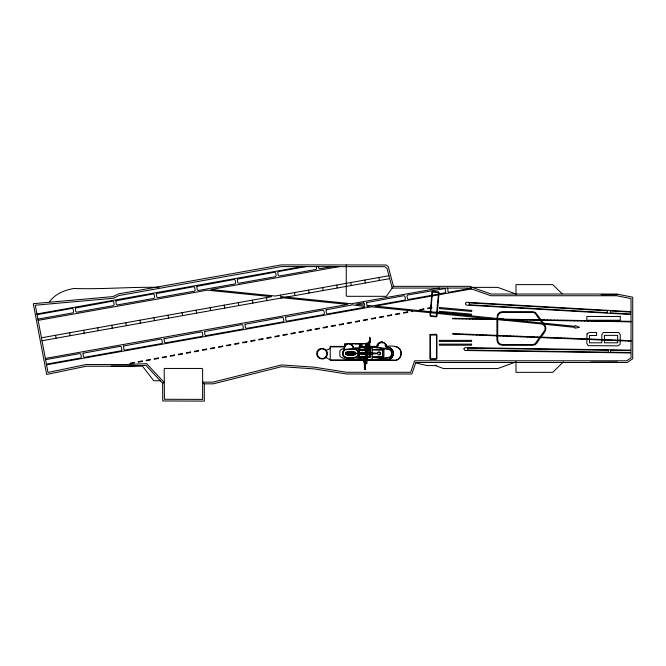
<?xml version="1.0" encoding="UTF-8"?>
<svg xmlns="http://www.w3.org/2000/svg" width="666" height="666" viewBox="0 0 666 666"><rect width="100%" height="100%" fill="white"/><g stroke="black" fill="none" stroke-linecap="round" stroke-linejoin="round"><path stroke-width="1" d="M343.997 350.815L344.472 346.395L345.812 344.68A4.779 4.779 0 0 1 351.848 344.68L353.188 346.395L353.671 349.2M344.722 348.468L344.422 343.773L360.855 343.798L360.855 346.387M347.461 353.887L347.461 352.855M347.843 352.855L347.977 351.598L347.669 355.153L347.461 354.096M347.86 352.689L347.893 355.219M350.05 353.887L350.05 352.855M352.78 351.573L352.88 355.236L352.872 351.573L352.672 352.639M366.525 354.936L366.516 360.423L366.442 354.928M366.442 351.889L366.525 346.387L366.658 351.765M366.525 351.873L366.525 346.387M366.866 354.928L366.783 360.423L366.65 355.045M366.866 351.889L366.791 346.387M369.688 347.827L369.688 337.262L369.43 347.827M364.144 360.148C363.245 359.965 365.06 358.125 364.985 363.561L364.469 362.162L364.502 362.995M455.952 318.823L455.96 318.348M459.34 318.881L459.349 318.406M462.728 318.939L462.737 318.465M466.117 318.997L466.125 318.523M469.505 319.056L469.513 318.581M472.893 319.114L472.902 318.639M476.282 319.172L476.29 318.698M479.67 319.23L479.678 318.756M483.058 319.289L483.066 318.814M486.446 319.347L486.455 318.872M489.835 319.405L489.843 318.931M496.611 319.53L437.262 313.436M500 319.588L500.008 319.106M503.388 319.647L503.396 319.164M506.776 319.705L506.784 319.222M510.164 319.763L510.173 319.28M513.553 319.822L513.561 319.339M516.949 319.88L516.949 319.397M520.337 319.938L520.346 319.455M523.726 319.996L523.734 319.514M527.114 320.055L527.122 319.572M530.502 320.113L530.511 319.63M533.891 320.171L533.899 319.688M537.279 320.229L537.287 319.747M540.667 320.288L540.675 319.813M544.055 320.346L544.064 319.871M547.444 320.404L547.452 319.93M550.832 320.463L550.84 319.988M554.22 320.521L554.229 320.046M557.608 320.579L557.617 320.105M560.997 320.637L561.005 320.163M564.385 320.696L564.393 320.221M567.773 320.754L567.782 320.279M571.162 320.812L571.17 320.338M574.55 320.87L574.558 320.396M577.938 320.929L577.946 320.454M581.326 320.987L581.335 320.512M584.715 321.054L584.723 320.571M588.103 321.112L588.111 320.629M591.5 321.17L591.5 320.687M594.888 321.228L594.896 320.746M598.276 321.287L598.284 320.804M601.664 321.345L601.673 320.862M605.053 321.403L605.061 320.92M608.441 321.462L608.449 320.979M611.829 321.52L611.838 321.037M615.217 321.578L615.226 321.095M618.606 321.636L618.614 321.154M621.994 321.695L622.002 321.212M625.382 321.753L625.391 321.27M628.771 321.811L628.779 321.328M363.411 357.401L364.685 362.654L363.869 359.931L366.134 359.948L364.702 363.852L365.151 364.185L364.943 363.519M366.059 351.598L366.383 343.098L366.924 343.098L367.249 351.598M367.249 355.211L366.924 363.711L366.383 363.711L366.059 355.211M456.019 334.249L456.035 333.774M459.407 334.382L459.423 333.907M462.787 334.515L462.812 334.041M466.175 334.648L466.192 334.174M469.563 334.782L469.58 334.307M472.952 334.915L472.968 334.44M476.34 335.056L476.357 334.573M479.72 335.189L479.745 334.707M483.108 335.323L483.125 334.84M486.496 335.456L486.513 334.973M489.885 335.589L489.901 335.106M493.273 335.722L493.29 335.239M496.653 335.855L496.678 335.373M500.041 335.989L500.058 335.506M503.429 336.122L503.446 335.639M506.818 336.255L506.834 335.772M510.206 336.388L510.223 335.914M513.586 336.521L513.611 336.047M516.974 336.655L516.991 336.18M520.362 336.788L520.379 336.313M523.751 336.921L523.767 336.447M527.139 337.054L527.156 336.58M530.519 337.187L530.544 336.713M533.907 337.321L533.924 336.846M537.295 337.454L537.312 336.979M540.7 337.113L537.187 342.757L535.339 344.605L532.808 345.313L502.355 345.313L499.558 344.605L497.627 342.64L496.928 340.068L496.928 335.864M544.072 337.72L544.089 337.246M547.452 337.862L547.477 337.379M550.84 337.995L550.857 337.512M554.229 338.128L554.245 337.645M557.617 338.261L557.633 337.779M561.005 338.395L561.022 337.912M564.385 338.528L564.41 338.045M567.773 338.661L567.79 338.178M571.162 338.794L571.178 338.311M574.55 338.927L574.567 338.445M577.938 339.061L577.955 338.578M581.318 339.194L581.343 338.719M584.706 339.327L584.723 338.852M588.095 339.46L588.111 338.986M591.483 339.593L591.5 339.119M594.871 339.727L594.888 339.252M598.251 339.86L598.276 339.385M601.639 339.993L601.656 339.518M605.028 340.126L605.044 339.652M608.416 340.259L608.433 339.785M611.804 340.393L611.821 339.918M615.184 340.534L615.209 340.051M618.572 340.667L618.589 340.184M621.961 340.801L621.977 340.318M625.349 340.934L625.366 340.451M628.737 341.067L628.754 340.584M365.334 362.629L366.025 359.915L365.068 363.528M364.718 362.654C360.564 359.149 368.997 358.108 365.284 362.67L366.608 357.234L365.234 362.412M347.777 352.639L347.977 351.598M352.963 352.672L353.688 353.338L352.963 353.996L352.239 353.338L353.18 351.64M350.058 352.639L350.616 351.54L350.449 354.096M350.166 353.887L350.299 351.54M394.963 346.42L396.553 346.695M386.804 346.919L388.494 347.177M365.451 362.995L366.608 357.234M365.409 363.128L366.525 357.476M366.716 348.734L366.242 349.076L365.376 347.794L366.125 349.525L365.542 352.272L359.798 353.105L359.798 353.704L365.542 354.537M349.941 344.464L350.075 343.889L351.506 344.896M363.944 360.006L364.66 362.645M366.142 353.405L367.116 353.18M376.715 347.727L377.356 344.846L378.704 343.14A4.779 4.779 0 0 1 384.732 343.14A4.845 4.845 0 0 1 386.538 346.886L386.538 348.376M382.45 342.832L382.575 342.249L380.86 342.249L382.575 342.249M382.833 342.923L382.958 342.341L384.399 343.348M365.343 362.595L366.666 357.401M369.464 340.659L369.913 340.759L366.408 344.314L365.101 346.586L367.216 348.418L369.522 346.736M372.544 357.084C373.035 362.354 361.188 357.833 358.108 358.1L346.969 358.092L346.545 359.474L373.959 359.474L387.945 357.5C392.765 357.459 392.765 349.359 387.945 349.317L373.959 347.336L368.881 347.336M363.453 357.409L364.727 362.312M359.374 359.474L359.773 358.358M379.978 354.295L379.978 352.522L378.23 352.522M365.925 359.973L365.06 360.822L365.834 360.115M349.459 352.863L349.459 353.804M350.316 353.804L350.316 352.863M350.691 354.154L350.691 352.514M353.679 354.154L353.679 352.514M366.916 349.017L366.775 349.334C366.034 349.359 366.134 350.374 367.157 349.617M396.911 346.82L398.343 347.627M366.433 359.673L366.65 359.207M359.873 343.773L359.873 348.443L358.108 348.718L357.858 351.823M388.919 347.302L390.442 348.035M393.423 286.18L386.405 296.312L346.82 296.312L346.253 295.729L346.253 264.951M541.033 337.129C543.706 333.558 548.576 328.388 544.022 324.234M367.291 345.454L367.099 344.805L369.838 341.042M366.933 347.161L367.965 345.654L366.683 344.838L365.934 345.929L367.174 346.811M366.442 347.868L367.898 347.852L368.939 346.345L367.99 345.679M344.78 349.758L343.14 351.964L343.14 354.853L344.78 357.059A20.987 20.563 90 0 0 356.318 357.059L358.308 354.379L358.308 352.439L356.318 349.758L353.013 349.067L344.78 349.758A20.987 20.563 90 0 1 356.318 349.758M351.149 345.354L351.623 344.647M351.357 345.529L351.931 344.896L352.797 346.437M355.311 354.096L345.421 353.887L355.403 354.096M378.829 343.523L377.755 344.888L378.621 343.348M384.457 343.814L384.815 343.348L385.889 344.722L384.815 343.348M398.651 347.877L399.791 349.126M359.798 353.704L360.348 353.105L360.348 353.704M563.436 361.846L552.747 372.344L515.992 372.344L515.992 361.921M49.559 301.773C55.32 293.723 64.485 290.126 73.926 288.486C102.323 289.444 130.619 286.796 159.007 287.371M390.8 348.285L392.016 349.425M365.409 348.193L365.617 348.043M366.042 348.976C365.559 347.91 366.641 348.859 365.426 348.251L365.884 348.318L365.401 347.81M365.909 348.743L366.208 348.243M366.392 349.792L367.674 348.01C364.194 348.343 366.949 349.475 366.566 349.5M367.174 350.458L365.767 349.525L366.425 348.951M367.199 348.476L366.75 349.059M365.859 349.658L366.558 349.142L366.117 348.351M366.134 349.575L364.81 349.575L364.81 348.526L368.448 348.526L368.448 349.575L366.758 349.85L366.666 348.543L366.009 348.959L365.734 348.493M366.45 349.542L367.441 350.458L366.4 349.4M367.282 350.541L366.641 350.15L367.407 350.399M447.718 288.053L447.977 291.591L448.901 292.249L470.163 288.453M400.016 349.467L400.749 351.049M325.732 350.649L330.386 348.343M346.037 344.647L347.585 343.889M352.481 346.52L353.005 346.262M352.389 346.944L353.18 346.62L353.296 348.393M380.594 342.59L379.037 343.348M385.156 345.146L385.889 344.722M385.539 345.338L386.064 345.08L386.18 346.844M392.274 349.767L393.048 351.207M369.68 337.787L369.68 342.532M344.713 349.65L343.531 350.141L342.765 351.473L342.765 355.344L343.531 356.676L346.969 358.092M162.612 383.233L164.286 382.55L146.587 363.636L125.774 364.56L86.064 364.535L47.985 372.444L35.29 305.211L113.495 298.268L118.973 295.562L281.518 266.591L384.773 266.683L387.021 268.44L392.182 288.053L469.022 288.053L490.825 295.729L616.666 295.746L631.027 298.593L631.027 357.85L626.723 360.781L414.61 360.797L410.664 372.286L346.82 372.286L314.169 367.174L281.518 364.943L213.037 382.142L202.622 382.126L204.296 383.832L204.296 401.107L162.754 400.965L162.612 383.233L145.904 365.376L125.807 366.267L86.23 366.233L46.662 374.459L33.3 303.679L113.037 296.595L118.448 293.922L281.368 264.893L386.055 264.985L388.303 266.741L393.464 286.347L469.305 286.347L491.108 294.031L616.824 294.039L632.7 297.186L632.7 358.766L627.23 362.479L415.8 362.495L411.854 373.992L346.695 373.992L313.986 368.872L281.66 366.658L213.237 383.841L204.296 383.832M344.713 348.052L341.05 349.467L339.843 350.957L339.843 355.86L341.05 357.351L348.734 360.323L371.711 360.323L388.053 358.075C393.548 358.025 393.548 348.793 388.053 348.743L371.711 346.486M363.453 359.474L364.602 359.032M349.975 352.181L348.718 353.338L349.975 354.487M349.975 352.672L349.084 353.338L349.975 353.996M352.963 352.181L352.073 352.514L352.073 354.154M349.8 353.996L350.691 353.338L349.8 352.672M352.797 354.487L354.22 353.338L352.797 352.181L351.54 353.338L352.963 354.487M516.025 361.913L497.743 368.556L443.531 368.556L434.648 365.326L436.696 365.326M366.017 352.564L362.629 353.105L362.629 353.704L366.017 354.254M430.669 307.609L427.68 308.158L427.772 308.683L430.619 308.15M431.135 307.525L431.818 307.392L431.909 307.917L431.085 308.067M364.951 369.439L365.043 357.742L364.81 361.646M36.946 313.961L302.073 266.608M37.08 314.66L72.228 308.383L73.152 309.041L73.643 311.904L72.994 312.845L37.92 319.114M306.094 266.616L278.405 271.562L277.755 272.502L278.246 275.366L279.171 276.024L316.025 269.447L316.675 268.498L316.35 266.625M331.735 266.641L319.68 268.789L318.748 268.132L318.49 266.625M38.153 320.371L207.234 290.176L271.62 296.686L41.442 337.795M338.986 266.641L210.906 289.519L275.283 296.029L388.936 275.732M42 340.742L282.509 297.785M286.18 297.136L389.702 278.646M45.338 358.425L347.852 304.395L280.91 297.627L280.985 298.06M439.36 288.053L351.523 303.738L280.727 296.578L280.478 295.105M45.571 359.682L79.937 353.546L80.861 354.204L81.352 357.068L80.703 358.008L46.412 364.135M431.726 295.321L408.391 299.484L407.467 298.826L406.976 295.962L407.625 295.021L445.079 288.569L445.77 292.565L438.936 294.031M432.192 295.238L438.461 294.114M46.545 364.835L371.545 306.793L412.629 310.947L411.596 311.139L411.688 311.655L414.502 311.13L430.228 312.72M431.66 296.054L375.208 306.135L430.311 311.705M432.126 295.97L438.395 294.847M438.869 294.763L471.52 288.936M400.865 351.448L401.115 353.196M393.19 351.598L393.456 353.196M617.524 361.988L590.675 362.113M365.809 352.472L356.526 353.155L356.526 353.654L365.809 354.337M367.499 354.337L376.781 353.654L376.781 353.155L367.499 352.472M369.255 340.967L370.379 341.999L369.464 340.909M358.283 360.431L394.097 359.99M601.19 294.705L617.066 294.68M470.121 287.371L497.743 287.371L516.117 294.047M369.464 337.978L369.913 337.978M369.464 338.161L369.913 338.261L369.464 338.411M369.464 338.603L369.913 338.603M369.464 338.786L369.913 338.886L369.464 339.036M369.464 339.219L369.913 339.219M369.464 339.41L369.913 339.51L369.464 339.66M369.464 339.843L369.913 339.843M369.464 340.035L369.913 340.135L369.464 340.284M369.464 340.468L369.913 340.468M369.464 341.092L369.913 341.092M369.464 341.283L369.913 341.383L369.464 341.533M369.464 341.716L369.913 341.716M369.464 341.908L369.913 342.008L369.464 342.158M369.464 342.341L369.913 342.341M353.097 343.573L361.064 343.573L361.064 346.387M369.622 343.573L361.655 343.573L361.655 346.387M369.414 343.798L361.863 343.798L361.863 346.387M359.873 344.089L359.873 346.095M345.055 346.387L330.219 346.387L330.219 359.931L347.644 359.931M358.966 346.387L365.792 346.486M377.73 346.387L368.947 346.387L369.613 346.786M385.706 346.387C391.35 345.587 401.165 345.354 401.148 353.405C401.157 356.926 398.426 360.373 394.772 360.431L331.069 360.431L325.607 357.192M385.864 346.786L386.447 346.786M330.219 346.886L344.747 346.886M372.469 346.886L377.622 346.886M385.814 346.886C389.61 346.545 393.464 349.459 393.489 353.405C392.64 362.712 380.319 359.632 374.292 359.931M359.748 347.336L365.842 347.336M353.812 347.843L365.742 347.785M368.681 347.785L372.269 348.018L372.544 349.733M370.845 348.185L369.189 347.827M344.688 348.335L344.364 348.393M352.955 348.726L358.1 348.726M355.344 352.639L345.421 352.855L355.253 352.639M353.188 355.178L352.98 354.096M364.86 358.316L365.309 358.316L365.309 369.38L364.86 369.38M365.309 359.615L364.394 359.615L364.394 368.082L365.309 368.082M364.394 359.732L365.309 359.732M435.348 365.584L427.072 365.584L415.434 362.878M364.394 367.957L365.309 367.957M364.86 368.165L365.309 368.165M160.439 380.752L153.729 380.752L142.391 366.034L111.147 366.009M491.966 318.964L452.572 318.29L452.564 318.764L631.027 321.853M497.702 319.064L631.027 321.37M631.027 340.676L452.647 333.641L452.63 334.116L631.027 341.159M430.769 311.755L436.888 312.371M437.354 312.421L504.204 319.18M509.915 319.755L575.016 326.34L575.133 325.507L579.512 327.306L574.866 328.196L574.916 327.356L497.685 319.547M430.686 312.77L436.804 313.386M393.456 353.621L393.19 355.211M401.115 353.621L400.865 355.369M367.157 349.858L366.75 349.625A4.92 4.92 0 0 1 366.034 348.701L366.125 343.906L368.514 343.906L369.047 349.417M393.048 355.611L392.274 357.051M377.547 344.722L378.072 344.98M378.163 345.396L377.372 345.08L377.897 345.338M366.983 350.324L366.758 349.858M400.749 355.769L400.016 357.351M367.232 350.416L366.125 349.467M367.374 344.414L371.029 347.019M366.408 344.314L367.099 344.805M365.268 345.979L367.898 347.852M345.945 345.063L346.095 345.363M345.188 346.52L344.871 346.437M366.958 349.425L367.715 352.272M366.683 349.375L367.241 349.8L366.666 349.392M392.016 357.392L390.8 358.533M562.096 293.748L552.747 284.615L515.992 284.615L515.992 294.047M399.791 357.692L398.651 358.941M365.942 348.485C366.333 349.8 365.726 347.702 366.075 348.668M366.034 349.134L366.533 349.342M366.242 349.442L365.959 348.751M541.008 319.813L535.339 312.379L532.808 311.671L502.089 311.671L499.558 312.379L497.627 314.344L496.928 318.44M541.341 320.296L543.273 323.127M366.125 348.917L366.134 348.917A3.072 3.03 55.5 0 0 366.508 349.483M358.1 358.092L357.858 354.995M366.034 349.334L365.534 347.96L365.767 349.525M390.442 358.783L388.919 359.515M365.501 348.193L365.709 348.901L365.509 348.118M366.225 348.251L366.317 348.501M398.343 359.19L396.911 359.99M366.442 347.144L366.658 347.602M363.295 357.351L364.61 362.595M366.017 348.385L366.075 348.626M366.134 348.301L366.183 348.551M380.86 342.249L380.985 342.832M380.477 342.341L380.602 342.923M363.445 357.267L364.643 363.161M363.345 357.234L364.543 363.128M378.879 277.531L379.387 280.486M364.826 280.036L365.334 283M350.766 282.55L351.273 285.506M336.705 285.056L337.221 288.02M322.652 287.57L323.16 290.526M308.591 290.085L309.099 293.04M294.53 292.59L295.046 295.546M266.417 297.61L266.924 300.574M252.356 300.125L252.872 303.08M238.303 302.639L238.811 305.594M224.242 305.145L224.75 308.1M210.181 307.659L210.697 310.614M196.129 310.165L196.636 313.12M182.068 312.679L182.576 315.634M168.015 315.185L168.523 318.148M153.954 317.699L154.462 320.654M139.893 320.213L140.409 323.168M125.841 322.719L126.349 325.674M111.78 325.233L112.288 328.188M97.719 327.739L98.235 330.702M83.666 330.253L84.174 333.208M69.605 332.767L70.113 335.722M55.544 335.273L56.061 338.228M388.494 359.64L386.804 359.898M396.553 360.123L394.963 360.398M350.458 354.054L350.624 355.278L350.058 354.096M350.374 354.096L350.532 355.278M350.141 354.054L350.316 355.278M496.928 319.53L496.928 335.389M382.817 349.733L382.817 357.084M372.236 350.041L372.236 356.776M370.845 347.827L370.845 348.243M369.513 337.262L369.513 347.827M365.667 352.564L365.667 354.254M365.043 357.742L365.043 361.755M364.502 358.966L364.502 368.731M359.557 343.773L357.617 343.773M356.984 343.773L355.036 343.773M355.636 352.789L355.636 354.029M353.063 352.639L353.063 354.096M352.814 352.855L352.073 353.338L353.305 353.804L353.305 352.863L352.797 352.672L352.814 353.887M350.366 352.855L350.366 353.887M344.422 348.16L344.422 348.584M376.898 346.886A4.845 4.845 0 0 1 378.704 343.14M356.318 357.059A20.163 20.163 0 0 1 344.78 357.059M355.045 351.998A16.8 16.459 -90 0 0 346.287 351.998L345.696 354.029L346.287 354.82A16.8 16.459 -90 0 0 355.045 354.82M436.471 335.048L436.471 358.583L430.636 358.907L430.328 335.048L436.471 335.048M464.052 348.576L464.036 349.533L464.993 350.491L630.444 352.972L630.452 352.497L610.472 352.197L610.506 350.299L630.486 350.599L630.486 350.125L465.035 347.644L464.052 348.576M467.732 348.16L467.707 350.058L608.316 352.164L608.349 350.266L467.732 348.16M465.559 303.147L465.509 304.096L466.408 305.103L630.511 314.485L630.544 314.011L610.306 312.853L610.406 310.955L630.644 312.113L630.669 311.638L466.566 302.256L465.559 303.147M469.289 302.888L469.18 304.778L607.359 312.687L607.467 310.789L469.289 302.888M432.009 291.966L429.978 315.601L430.594 316.358L436.28 316.858L437.021 316.233L439.052 292.599L438.436 291.841L432.75 291.333L432.009 291.966M432.459 292.099L430.444 315.551L436.23 316.383L438.586 292.649L432.459 292.099M439.31 311.28L439.219 312.337L471.37 315.201L471.461 314.144L439.31 311.28M439.627 307.534L439.535 308.591L471.695 311.455L471.786 310.398L439.627 307.534M367.64 348.551L367.058 348.235L367.64 348.551M586.987 333.949L586.821 343.431L588.245 345.662L617.915 345.829L620.121 344.397L620.287 334.732L618.864 332.5L603.254 332.5L601.831 334.732L601.831 342.807L589.452 342.807L589.452 335.489L596.594 335.489L596.594 332.467L589.194 332.467L586.987 333.949M545.213 328.488L544.913 330.095L534.948 343.914L532.7 344.522L502.189 344.522L499.95 343.914L498.301 342.241L497.702 339.96L497.702 317.016L498.301 314.735L499.95 313.07L502.189 312.454L532.7 312.454L534.948 313.07L544.913 326.889L545.213 328.488M317.166 351.648C314.36 357.917 324.558 362.296 327.014 355.802C329.82 349.533 319.622 345.155 317.166 351.648M75.358 308.067L75.716 311.538L76.648 312.196L113.503 305.611L114.152 304.67L113.661 301.806L112.729 301.149L75.358 308.067M83.067 353.23L83.425 356.693L84.357 357.359L121.212 350.774L121.861 349.833L121.37 346.969L120.438 346.312L83.067 353.23M115.867 300.832L116.225 304.304L117.149 304.961L154.004 298.376L154.654 297.436L154.162 294.572L153.238 293.914L115.867 300.832M123.576 345.995L123.934 349.467L124.858 350.125L161.713 343.539L162.362 342.599L161.871 339.735L160.947 339.077L123.576 345.995M156.368 293.598L156.726 297.069L157.659 297.727L194.514 291.142L195.163 290.201L194.672 287.337L193.739 286.68L156.368 293.598M164.077 338.761L164.435 342.232L165.368 342.89L202.223 336.305L202.872 335.364L202.381 332.5L201.448 331.843L164.077 338.761M196.878 286.363L197.236 289.835L198.16 290.493L235.015 283.916L235.664 282.967L235.173 280.103L234.249 279.445L196.878 286.363M204.579 331.526L204.945 334.998L205.869 335.656L242.724 329.071L243.373 328.13L242.882 325.266L241.958 324.608L204.579 331.526M237.379 279.129L237.737 282.6L238.669 283.258L275.524 276.681L276.174 275.732L275.682 272.877L274.75 272.211L237.379 279.129M245.088 324.292L245.446 327.764L246.37 328.421L283.233 321.836L283.882 320.895L283.383 318.032L282.459 317.374L245.088 324.292M285.589 317.058L285.955 320.529L286.88 321.187L323.734 314.602L324.384 313.661L323.892 310.797L322.968 310.14L285.589 317.058M326.099 309.823L326.457 313.295L327.381 313.952L364.244 307.367L364.893 306.427L352.505 304.861L326.099 309.823M366.6 302.589L366.833 305.286L372.627 305.877L404.745 300.133L405.394 299.192L404.903 296.328L403.979 295.671L366.6 302.589M365.684 362.995L365.259 364.71L364.643 364.71L364.219 362.995L365.684 362.995M377.98 352.264L377.514 353.405L377.98 354.553L379.104 355.028L380.228 354.553L380.694 353.405L380.228 352.264L379.104 351.79L377.98 352.264M430.061 334.465L429.861 358.683L430.544 359.374L436.255 359.374L436.938 358.683L436.938 334.956L436.255 334.257L430.061 334.465M348.917 352.514L348.917 354.154L350.857 354.154L350.857 352.514L348.917 352.514M358.658 349.583L358.658 357.234L370.687 357.234L370.687 349.583L358.658 349.583M359.041 349.975L359.041 356.843L370.296 356.843L370.296 349.975L359.041 349.975M362.337 353.188L362.554 353.563L362.337 353.188M359.507 350.333L359.507 356.485L369.838 356.485L369.838 350.333L359.507 350.333M367.008 353.405L366.367 353.196L367.008 353.405M362.371 352.206L361.805 352.905L362.371 354.612L363.137 353.904L362.371 352.206M319.33 349.858L318.29 350.915A4.845 4.845 0 0 0 318.29 356.535L319.33 357.592A4.629 4.629 0 0 0 324.85 357.592L325.882 356.535A4.845 4.845 0 0 0 325.882 350.915L324.85 349.858A4.629 4.629 0 0 0 319.33 349.858M164.752 368.456L164.186 368.872L164.419 399.275L202.622 399.4L202.622 369.014L202.048 368.456L164.752 368.456M385.797 345.138L385.273 345.396L385.797 345.138M361.247 352.73L358.932 354.012L361.247 352.73M134.174 362.429L130.036 363.195L130.128 363.711L134.266 362.945L134.174 362.429M142.216 360.939L138.078 361.705L138.17 362.221L142.308 361.463L142.216 360.939M150.258 359.457L146.129 360.214L146.22 360.739L150.35 359.973L150.258 359.457M158.308 357.967L154.171 358.733L154.262 359.249L158.4 358.483L158.308 357.967M166.35 356.476L162.213 357.242L162.304 357.759L166.442 357.001L166.35 356.476M174.392 354.995L170.263 355.752L170.354 356.277L174.484 355.511L174.392 354.995M182.434 353.504L178.305 354.27L178.396 354.787L182.534 354.021L182.434 353.504M190.484 352.014L186.347 352.78L186.438 353.296L190.576 352.539L190.484 352.014M198.526 350.532L194.389 351.29L194.489 351.815L198.618 351.049L198.526 350.532M206.568 349.042L202.439 349.808L202.531 350.324L206.668 349.558L206.568 349.042M214.619 347.552L210.481 348.318L210.573 348.834L214.71 348.077L214.619 347.552M222.66 346.07L218.523 346.828L218.615 347.352L222.752 346.586L222.66 346.07M230.702 344.58L226.573 345.346L226.665 345.862L230.794 345.096L230.702 344.58M238.753 343.09L234.615 343.856L234.707 344.372L238.844 343.614L238.753 343.09M246.795 341.608L242.657 342.366L242.749 342.89L246.886 342.124L246.795 341.608M254.837 340.118L250.707 340.884L250.799 341.4L254.928 340.634L254.837 340.118M262.887 338.628L258.749 339.394L258.841 339.91L262.978 339.152L262.887 338.628M270.929 337.146L266.791 337.903L266.883 338.428L271.02 337.662L270.929 337.146M278.971 335.656L274.833 336.422L274.933 336.938L279.062 336.172L278.971 335.656M287.013 334.166L282.884 334.931L282.975 335.448L287.113 334.69L287.013 334.166M295.063 332.684L290.925 333.441L291.017 333.966L295.155 333.2L295.063 332.684M303.105 331.193L298.967 331.959L299.067 332.476L303.197 331.71L303.105 331.193M311.147 329.703L307.018 330.469L307.109 330.985L311.247 330.228L311.147 329.703M319.197 328.221L315.06 328.979L315.151 329.504L319.289 328.738L319.197 328.221M327.239 326.731L323.102 327.497L323.193 328.013L327.331 327.247L327.239 326.731M335.281 325.241L331.152 326.007L331.243 326.523L335.373 325.766L335.281 325.241M343.331 323.759L339.194 324.525L339.285 325.041L343.423 324.275L343.331 323.759M351.373 322.269L347.236 323.035L347.327 323.551L351.465 322.785L351.373 322.269M359.415 320.779L355.286 321.545L355.378 322.069L359.507 321.303L359.415 320.779M367.465 319.297L363.328 320.063L363.42 320.579L367.557 319.813L367.465 319.297M375.507 317.807L371.37 318.573L371.462 319.089L375.599 318.323L375.507 317.807M383.549 316.317L379.412 317.083L379.512 317.607L383.641 316.841L383.549 316.317M391.591 314.835L387.462 315.601L387.554 316.117L391.691 315.351L391.591 314.835M399.642 313.345L395.504 314.111L395.596 314.627L399.733 313.861L399.642 313.345M407.684 311.855L403.546 312.62L403.646 313.145L407.775 312.379L407.684 311.855M423.776 308.882L419.638 309.648L419.73 310.165L423.867 309.399L423.776 308.882M363.47 302.905L356.168 304.212L364.652 305.07L364.394 303.563L363.47 302.905M368.956 306.526L367.141 306.343L368.956 306.526M620.287 316.458L586.821 316.458L586.821 320.263L620.287 320.263L620.287 316.458M617.657 335.364L604.42 335.364L604.42 342.807L617.657 342.807L617.657 335.364M471.62 340.351L439.344 340.351L439.344 341.417L471.62 341.417L471.62 340.351M471.62 344.139L439.344 344.139L439.344 345.204L471.62 345.204L471.62 344.139M383.932 349.733L372.078 349.733L382.509 350.041L382.509 356.776L372.078 357.084L383.932 357.084L383.932 349.733M368.057 351.465L365.318 351.465L365.318 355.344L368.057 355.344L368.057 351.465M366.766 349.983L366.275 349.483L366.741 350"/></g></svg>
